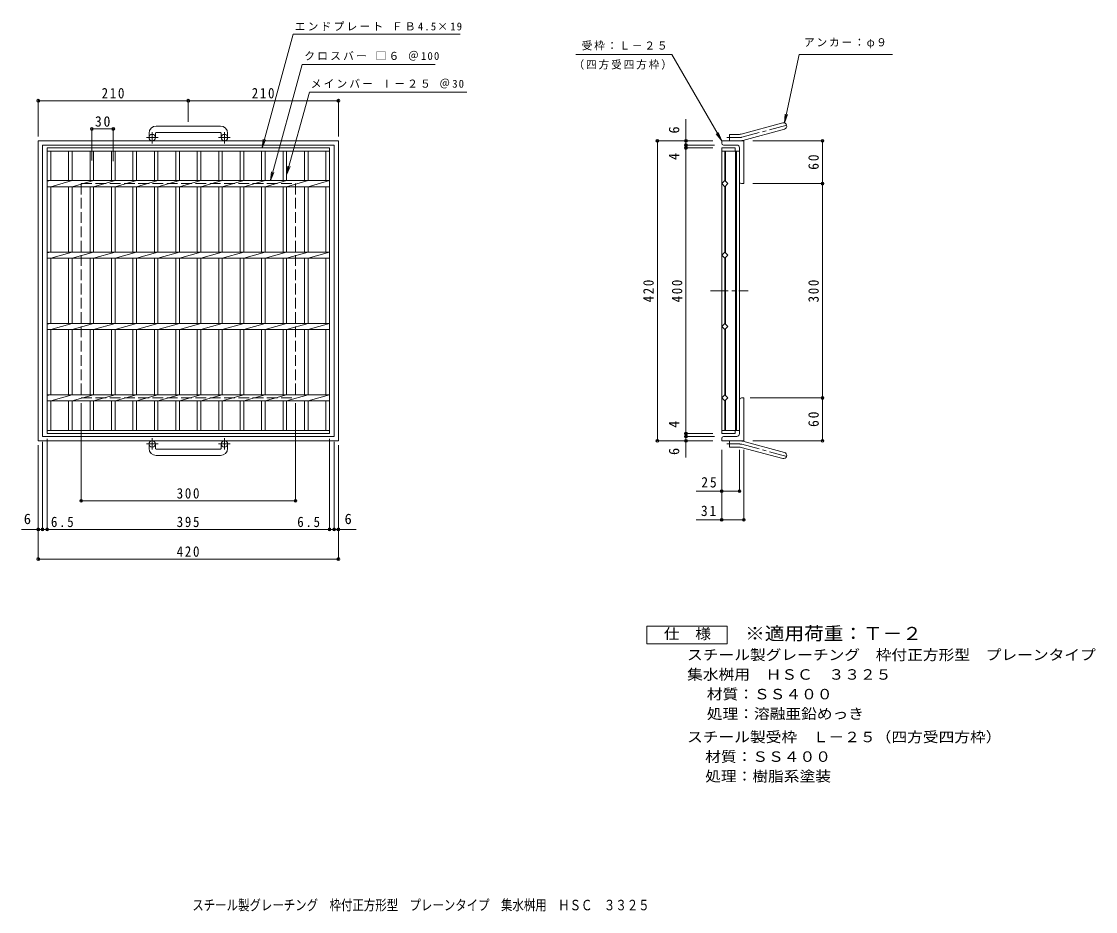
# Model space of a CAD drawing. Units: millimetres at full size, sheet at 1:5. Extents: x -671 to 832, y -681 to 565.
import ezdxf
from ezdxf.enums import TextEntityAlignment as Align

# ---------------------------------------------------------------- set-up
doc = ezdxf.new("R2010")
doc.units = ezdxf.units.MM
doc.header["$LTSCALE"] = 5
doc.header["$PDMODE"] = 32
doc.header["$PDSIZE"] = 4
doc.linetypes.add('CHAIN1', pattern=[8, 5, -1, 1, -1])
doc.linetypes.add('DASHED3', pattern=[4, 3, -1])
for name, color, linetype, lineweight in [('B-1', 2, 'Continuous', 9), ('B-2', 3, 'Continuous', 9), ('B-4', 7, 'Continuous', 9), ('F-4_F-4ﾚｲﾔ', 2, 'Continuous', 9)]:
    doc.layers.add(name, color=color, linetype=linetype, lineweight=lineweight)
doc.layers.add('F-0_F-0ﾚｲﾔ', color=2, linetype='Continuous')
doc.layers.add('F-5_F-5ﾚｲﾔ', color=3, linetype='Continuous')
doc.styles.add('ＭＳ ゴシック', font='')
doc.styles.get('ＭＳ ゴシック').set_extended_font_data('MS Gothic')

msp = doc.modelspace()

# ---------------------------------------------------------------- linework, layer by layer
at = {"layer": 'B-1'}
for p, q in [((336.346, 407.075), (394.537, 422.667)), ((-492.163, 408.367), (-492.163, 402.267)), ((-483.163, 408.367), (-483.163, 402.267)), ((-392.163, 418.367), (-482.163, 418.367)), ((-482.163, 409.367), (-392.163, 409.367)), ((-391.163, 408.367), (-391.163, 402.267)), ((-382.163, 408.367), (-382.163, 402.267)), ((320.201, 397.768), (320.201, 406.768)), ((334.016, 406.768), (320.201, 406.768)), ((338.675, 398.381), (396.866, 413.973)), ((-647.163, 397.767), (-227.163, 397.767)), ((-641.163, 391.767), (-641.163, -16.233)), ((-641.163, 391.767), (-233.163, 391.767)), ((-233.163, 391.767), (-233.163, -16.233)), ((-227.163, 397.767), (-227.163, -22.233)), ((309.201, 394.268), (309.201, 397.768)), ((340.201, 397.768), (309.201, 397.768)), ((330.201, 391.768), (311.701, 391.768)), ((340.201, 397.768), (340.201, 337.768)), ((334.201, 387.768), (334.201, 340.268)), ((336.701, 337.768), (340.201, 337.768)), ((334.201, -12.232), (334.201, 35.268)), ((336.701, 37.768), (340.201, 37.768)), ((340.201, 37.768), (340.201, -22.232)), ((-641.163, -16.233), (-233.163, -16.233)), ((-492.163, -32.833), (-492.163, -26.733)), ((-483.163, -32.833), (-483.163, -26.733)), ((-391.163, -32.833), (-391.163, -26.733)), ((-382.163, -32.833), (-382.163, -26.733)), ((309.201, -18.732), (309.201, -22.232)), ((340.201, -22.232), (309.201, -22.232)), ((330.201, -16.232), (311.701, -16.232)), ((320.201, -22.232), (320.201, -31.232)), ((338.675, -22.846), (396.866, -38.438)), ((-482.163, -33.833), (-392.163, -33.833)), ((-392.163, -42.833), (-482.163, -42.833)), ((334.016, -31.232), (320.201, -31.232)), ((336.346, -31.539), (394.537, -47.131))]:
    msp.add_line(p, q, dxfattribs=at)
at = {"layer": 'B-1', "linetype": 'CHAIN1'}
for p, q in [((-487.663, 394.16), (-487.663, 409.757)), ((-386.663, 394.16), (-386.663, 409.757)), ((337.51, 402.728), (402.677, 420.189)), ((-479.5, 402.267), (-495.907, 402.267)), ((-378.5, 402.267), (-394.907, 402.267)), ((334.016, 402.268), (316.396, 402.268)), ((-479.5, -26.733), (-495.907, -26.733)), ((-487.663, -18.625), (-487.663, -34.223)), ((-378.5, -26.733), (-394.907, -26.733)), ((-386.663, -18.625), (-386.663, -34.223)), ((334.016, -26.732), (316.396, -26.732)), ((337.51, -27.192), (402.677, -44.653))]:
    msp.add_line(p, q, dxfattribs=at)
at = {"layer": 'B-1', "linetype": 'DASHED3'}
for p, q in [((-587.163, 337.767), (-587.163, 37.766)), ((-587.163, 337.767), (-287.163, 337.767)), ((-287.163, 337.767), (-287.163, 37.766)), ((-587.163, 37.766), (-287.163, 37.766))]:
    msp.add_line(p, q, dxfattribs=at)
at = {"layer": 'B-1'}
msp.add_lwpolyline([(-647.163, 397.767), (-647.163, -22.233), (-227.163, -22.233)], dxfattribs=at)
for centre in [(-487.663, 402.267), (-386.663, 402.267), (-487.663, -26.733), (-386.663, -26.733)]:
    msp.add_circle(centre, 4.5, dxfattribs=at)
for centre, radius, start, end in [((395.701, 418.32), 4.5, 285.00014, 104.99991), ((-482.163, 408.367), 10, 90, 180), ((-482.163, 408.367), 1, 90, 180), ((-392.163, 408.367), 10, 0, 90), ((-392.163, 408.367), 1, 0, 90), ((334.016, 415.768), 9, 270, 285.00002), ((311.701, 394.268), 2.5, 180, 270), ((330.201, 387.768), 4, 0, 90), ((334.016, 415.768), 18, 270, 285), ((336.701, 340.268), 2.5, 180, 270), ((336.701, 35.268), 2.5, 90, 180), ((330.201, -12.232), 4, 270, 0), ((311.701, -18.732), 2.5, 90, 180), ((334.016, -40.232), 18, 75, 90), ((-482.163, -32.833), 10, 180, 270), ((-482.163, -32.833), 1, 180, 270), ((-392.163, -32.833), 10, 270, 0), ((-392.163, -32.833), 1, 270, 0), ((334.016, -40.232), 9, 74.99998, 90), ((395.701, -42.784), 4.5, 255.00009, 74.99986)]:
    msp.add_arc(centre, radius, start, end, dxfattribs=at)
at = {"layer": 'B-1', "linetype": 'CHAIN1'}
for centre, start, end in [((334.016, 415.768), 270, 284.99995), ((334.016, -40.232), 75.00005, 90)]:
    msp.add_arc(centre, 13.5, start, end, dxfattribs=at)
at = {"layer": 'B-2'}
for p, q in [((-634.663, -12.232), (-634.663, 387.767)), ((-634.663, 387.767), (-239.663, 387.767)), ((-634.663, 383.268), (-239.663, 383.268)), ((-629.663, 342.007), (-629.663, 383.268)), ((-604.662, 383.268), (-604.662, 342.007)), ((-599.663, 383.268), (-599.663, 342.007)), ((-574.663, 383.268), (-574.663, 342.007)), ((-569.662, 383.268), (-569.662, 342.007)), ((-544.663, 383.268), (-544.663, 342.007)), ((-539.663, 383.268), (-539.663, 342.007)), ((-514.662, 383.268), (-514.662, 342.007)), ((-509.663, 383.268), (-509.663, 342.007)), ((-484.663, 383.268), (-484.663, 342.007)), ((-479.662, 383.268), (-479.662, 342.007)), ((-454.662, 383.268), (-454.662, 342.007)), ((-449.663, 383.268), (-449.663, 342.007)), ((-424.662, 383.268), (-424.662, 342.007)), ((-419.663, 383.268), (-419.663, 342.007)), ((-394.663, 383.268), (-394.663, 342.007)), ((-389.663, 383.268), (-389.663, 342.007)), ((-364.663, 383.268), (-364.663, 342.007)), ((-359.663, 383.268), (-359.663, 342.007)), ((-334.663, 383.268), (-334.663, 342.007)), ((-329.663, 383.268), (-329.663, 342.007)), ((-304.663, 383.268), (-304.663, 342.007)), ((-299.662, 383.268), (-299.662, 342.007)), ((-274.663, 383.268), (-274.663, 342.007)), ((-269.663, 383.268), (-269.663, 342.007)), ((-244.663, 383.268), (-244.663, 342.007)), ((-239.663, 387.767), (-239.663, -12.232)), ((309.201, 387.768), (328.201, 387.768)), ((309.201, 387.768), (309.201, -12.232)), ((309.201, 383.268), (334.201, 383.268)), ((313.701, 383.268), (313.701, 341.753)), ((314.701, 383.268), (314.701, 340.753)), ((328.201, 383.268), (328.201, 387.768)), ((328.701, 383.268), (328.701, -7.732)), ((329.701, 383.268), (329.701, -7.732)), ((334.201, 383.268), (334.201, -7.732)), ((-629.663, 342.007), (-634.663, 341.007)), ((-634.663, 342.007), (-239.663, 342.007)), ((-634.663, 333.528), (-239.663, 333.528)), ((-599.663, 342.007), (-629.663, 333.528)), ((-629.663, 242.007), (-629.663, 333.528)), ((-604.662, 333.528), (-604.662, 242.007)), ((-569.662, 342.007), (-599.663, 333.528)), ((-599.663, 333.528), (-599.663, 242.007)), ((-574.663, 333.528), (-574.663, 242.007)), ((-539.663, 342.007), (-569.662, 333.528)), ((-569.662, 333.528), (-569.662, 242.007)), ((-544.663, 333.528), (-544.663, 242.007)), ((-509.663, 342.007), (-539.663, 333.528)), ((-539.663, 333.528), (-539.663, 242.007)), ((-514.662, 333.528), (-514.662, 242.007)), ((-479.662, 342.007), (-509.663, 333.528)), ((-509.663, 333.528), (-509.663, 242.007)), ((-484.663, 333.528), (-484.663, 242.007)), ((-449.663, 342.007), (-479.662, 333.528)), ((-479.662, 333.528), (-479.662, 242.007)), ((-454.662, 333.528), (-454.662, 242.007)), ((-419.663, 342.007), (-449.663, 333.528)), ((-449.663, 333.528), (-449.663, 242.007)), ((-424.662, 333.528), (-424.662, 242.007)), ((-389.662, 342.007), (-419.663, 333.528)), ((-419.663, 333.528), (-419.663, 242.007)), ((-394.663, 333.528), (-394.663, 242.007)), ((-359.663, 342.007), (-389.663, 333.528)), ((-389.663, 333.528), (-389.663, 242.007)), ((-364.663, 333.528), (-364.663, 242.007)), ((-329.663, 342.007), (-359.663, 333.528)), ((-359.663, 333.528), (-359.663, 242.007)), ((-334.663, 333.528), (-334.663, 242.007)), ((-299.662, 342.007), (-329.663, 333.528)), ((-329.663, 333.528), (-329.663, 242.007)), ((-304.663, 333.528), (-304.663, 242.007)), ((-269.663, 342.007), (-299.662, 333.528)), ((-299.662, 333.528), (-299.662, 242.007)), ((-274.663, 333.528), (-274.663, 242.007)), ((-239.663, 342.007), (-269.663, 333.528)), ((-269.663, 333.528), (-269.663, 242.007)), ((-244.663, 333.528), (-244.663, 242.007)), ((313.701, 333.782), (313.701, 241.753)), ((314.701, 334.783), (314.701, 240.753)), ((-629.663, 242.007), (-634.663, 241.007)), ((-634.663, 242.007), (-239.663, 242.007)), ((-599.663, 242.007), (-629.663, 233.528)), ((-569.662, 242.007), (-599.663, 233.528)), ((-539.663, 242.007), (-569.662, 233.528)), ((-509.663, 242.007), (-539.663, 233.528)), ((-479.662, 242.007), (-509.663, 233.528)), ((-449.663, 242.007), (-479.662, 233.528)), ((-419.663, 242.007), (-449.663, 233.528)), ((-389.662, 242.007), (-419.663, 233.528)), ((-359.663, 242.007), (-389.663, 233.528)), ((-329.663, 242.007), (-359.663, 233.528)), ((-299.662, 242.007), (-329.663, 233.528)), ((-269.663, 242.007), (-299.662, 233.528)), ((-239.663, 242.007), (-269.663, 233.528)), ((-634.663, 233.528), (-239.663, 233.528)), ((-629.663, 142.007), (-629.663, 233.528)), ((-604.662, 233.528), (-604.662, 142.007)), ((-599.663, 233.528), (-599.663, 142.007)), ((-574.663, 233.528), (-574.663, 142.007)), ((-569.662, 233.528), (-569.662, 142.007)), ((-544.663, 233.528), (-544.663, 142.007)), ((-539.663, 233.528), (-539.663, 142.007)), ((-514.662, 233.528), (-514.662, 142.007)), ((-509.663, 233.528), (-509.663, 142.007)), ((-484.663, 233.528), (-484.663, 142.007)), ((-479.662, 233.528), (-479.662, 142.007)), ((-454.662, 233.528), (-454.662, 142.007)), ((-449.663, 233.528), (-449.663, 142.007)), ((-424.662, 233.528), (-424.662, 142.007)), ((-419.663, 233.528), (-419.663, 142.007)), ((-394.663, 233.528), (-394.663, 142.007)), ((-389.663, 233.528), (-389.663, 142.007)), ((-364.663, 233.528), (-364.663, 142.007)), ((-359.663, 233.528), (-359.663, 142.007)), ((-334.663, 233.528), (-334.663, 142.007)), ((-329.663, 233.528), (-329.663, 142.007)), ((-304.663, 233.528), (-304.663, 142.007)), ((-299.662, 233.528), (-299.662, 142.007)), ((-274.663, 233.528), (-274.663, 142.007)), ((-269.663, 233.528), (-269.663, 142.007)), ((-244.663, 233.528), (-244.663, 142.007)), ((313.701, 233.782), (313.701, 141.753)), ((314.701, 234.782), (314.701, 140.753)), ((-629.663, 142.007), (-634.663, 141.007)), ((-634.663, 142.007), (-239.663, 142.007)), ((-599.663, 142.007), (-629.663, 133.528)), ((-569.662, 142.007), (-599.663, 133.528)), ((-539.663, 142.007), (-569.662, 133.528)), ((-509.663, 142.007), (-539.663, 133.528)), ((-479.662, 142.007), (-509.663, 133.528)), ((-449.663, 142.007), (-479.662, 133.528)), ((-419.663, 142.007), (-449.663, 133.528)), ((-389.662, 142.007), (-419.663, 133.528)), ((-359.663, 142.007), (-389.663, 133.528)), ((-329.663, 142.007), (-359.663, 133.528)), ((-299.662, 142.007), (-329.663, 133.528)), ((-269.663, 142.007), (-299.662, 133.528)), ((-239.663, 142.007), (-269.663, 133.528)), ((-634.663, 133.528), (-239.663, 133.528)), ((-629.663, 42.007), (-629.663, 133.528)), ((-604.662, 133.528), (-604.662, 42.007)), ((-599.663, 133.528), (-599.663, 42.007)), ((-574.663, 133.528), (-574.663, 42.007)), ((-569.662, 133.528), (-569.662, 42.007)), ((-544.663, 133.528), (-544.663, 42.007)), ((-539.663, 133.528), (-539.663, 42.007)), ((-514.662, 133.528), (-514.662, 42.007)), ((-509.663, 133.528), (-509.663, 42.007)), ((-484.663, 133.528), (-484.663, 42.007)), ((-479.662, 133.528), (-479.662, 42.007)), ((-454.662, 133.528), (-454.662, 42.007)), ((-449.663, 133.528), (-449.663, 42.007)), ((-424.662, 133.528), (-424.662, 42.007)), ((-419.663, 133.528), (-419.663, 42.007)), ((-394.663, 133.528), (-394.663, 42.007)), ((-389.663, 133.528), (-389.663, 42.007)), ((-364.663, 133.528), (-364.663, 42.007)), ((-359.663, 133.528), (-359.663, 42.007)), ((-334.663, 133.528), (-334.663, 42.007)), ((-329.663, 133.528), (-329.663, 42.007)), ((-304.663, 133.528), (-304.663, 42.007)), ((-299.662, 133.528), (-299.662, 42.007)), ((-274.663, 133.528), (-274.663, 42.007)), ((-269.663, 133.528), (-269.663, 42.007)), ((-244.663, 133.528), (-244.663, 42.007)), ((313.701, 133.782), (313.701, 41.753)), ((314.701, 134.782), (314.701, 40.753)), ((-629.663, 42.007), (-634.663, 41.007)), ((-634.663, 42.007), (-239.663, 42.007)), ((-634.663, 33.527), (-239.663, 33.527)), ((-599.663, 42.007), (-629.663, 33.527)), ((-629.663, -7.732), (-629.663, 33.527)), ((-604.662, 33.527), (-604.662, -7.732)), ((-569.662, 42.007), (-599.663, 33.527)), ((-599.663, 33.527), (-599.663, -7.732)), ((-574.663, 33.527), (-574.663, -7.732)), ((-539.663, 42.007), (-569.662, 33.527)), ((-569.662, 33.527), (-569.662, -7.732)), ((-544.663, 33.527), (-544.663, -7.732)), ((-509.663, 42.007), (-539.663, 33.527)), ((-539.663, 33.527), (-539.663, -7.732)), ((-514.662, 33.527), (-514.662, -7.732)), ((-479.662, 42.007), (-509.663, 33.527)), ((-509.663, 33.527), (-509.663, -7.732)), ((-484.663, 33.527), (-484.663, -7.732)), ((-449.663, 42.007), (-479.662, 33.527)), ((-479.662, 33.527), (-479.662, -7.732)), ((-454.662, 33.527), (-454.662, -7.732)), ((-419.663, 42.007), (-449.663, 33.527)), ((-449.663, 33.527), (-449.663, -7.732)), ((-424.662, 33.527), (-424.662, -7.732)), ((-389.662, 42.007), (-419.663, 33.527)), ((-419.663, 33.527), (-419.663, -7.732)), ((-394.663, 33.527), (-394.663, -7.732)), ((-359.663, 42.007), (-389.663, 33.527)), ((-389.663, 33.527), (-389.663, -7.732)), ((-364.663, 33.527), (-364.663, -7.732)), ((-329.663, 42.007), (-359.663, 33.527)), ((-359.663, 33.527), (-359.663, -7.732)), ((-334.663, 33.527), (-334.663, -7.732)), ((-299.662, 42.007), (-329.663, 33.527)), ((-329.663, 33.527), (-329.663, -7.732)), ((-304.663, 33.527), (-304.663, -7.732)), ((-269.663, 42.007), (-299.662, 33.527)), ((-299.662, 33.527), (-299.662, -7.732)), ((-274.663, 33.527), (-274.663, -7.732)), ((-239.663, 42.007), (-269.663, 33.527)), ((-269.663, 33.527), (-269.663, -7.732)), ((-244.663, 33.527), (-244.663, -7.732)), ((313.701, 33.782), (313.701, -7.732)), ((314.701, 34.782), (314.701, -7.732)), ((-239.663, -7.732), (-634.663, -7.732)), ((-239.663, -12.232), (-634.663, -12.232)), ((309.201, -7.732), (334.201, -7.732)), ((309.201, -12.232), (328.201, -12.232)), ((328.201, -7.732), (328.201, -12.232))]:
    msp.add_line(p, q, dxfattribs=at)
at = {"layer": 'B-2', "linetype": 'CHAIN1'}
msp.add_line((293.322, 187.768), (346.079, 187.768), dxfattribs=at)
at = {"layer": 'B-2'}
for points in [[(317.687, 337.767), (313.444, 333.525), (309.201, 337.767), (313.444, 342.01)], [(317.687, 237.768), (313.444, 233.525), (309.201, 237.768), (313.444, 242.01)], [(317.687, 137.768), (313.444, 133.525), (309.201, 137.768), (313.444, 142.01)], [(317.687, 37.768), (313.444, 33.525), (309.201, 37.768), (313.444, 42.01)]]:
    msp.add_lwpolyline(points, close=True, dxfattribs=at)
at = {"layer": 'B-4'}
for p, q in [((-333.984, 387.767), (-290.395, 546.97)), ((-290.395, 546.97), (-56.576, 546.97)), ((104.942, 518.367), (239.573, 518.367)), ((309.201, 397.768), (239.573, 518.367)), ((396.866, 422.667), (417.723, 518.367)), ((417.723, 518.367), (548.295, 518.367)), ((-647.163, 403.767), (-647.163, 455.419)), ((-647.163, 453.919), (-437.163, 453.919)), ((-437.163, 424.367), (-437.163, 455.419)), ((-437.163, 453.919), (-227.163, 453.919)), ((-227.163, 403.767), (-227.163, 455.419)), ((259.201, 387.768), (259.201, 427.8)), ((396.866, 422.667), (397.911, 435.123)), ((396.866, 422.667), (401.099, 434.428)), ((-572.162, 370.217), (-572.162, 415.853)), ((-572.162, 414.353), (-542.163, 414.353)), ((-542.163, 369.41), (-542.163, 415.853)), ((309.201, 397.768), (301.592, 407.685)), ((309.201, 397.768), (304.418, 409.316)), ((-333.984, 387.767), (-332.352, 400.16)), ((-333.984, 387.767), (-329.2, 399.316)), ((296.701, 397.768), (217.701, 397.768)), ((219.201, -22.232), (219.201, 397.768)), ((299.201, 391.768), (257.701, 391.768)), ((352.701, 397.768), (451.701, 397.768)), ((450.201, 337.768), (450.201, 397.768)), ((296.701, 387.768), (257.701, 387.768)), ((259.201, -12.232), (259.201, 387.768)), ((-299.662, 350.026), (-298.031, 362.419)), ((-299.662, 350.026), (-294.879, 361.575)), ((-322.279, 342.007), (-320.647, 354.4)), ((-322.279, 342.007), (-317.495, 353.556)), ((352.701, 337.768), (451.701, 337.768)), ((450.201, 37.768), (450.201, 337.768)), ((-587.163, 30.266), (-587.163, -107.815)), ((-287.163, 30.266), (-287.163, -107.815)), ((349.201, 37.768), (451.701, 37.768)), ((450.201, -22.232), (450.201, 37.768)), ((296.701, -12.232), (257.701, -12.232)), ((259.201, -45.712), (259.201, -12.232)), ((-647.163, -28.233), (-647.163, -189.295)), ((-641.163, -23.733), (-641.163, -147.761)), ((-634.663, -19.732), (-634.663, -147.761)), ((-239.663, -19.732), (-239.663, -147.761)), ((-233.163, -23.733), (-233.163, -147.761)), ((-227.163, -28.233), (-227.163, -189.295)), ((296.701, -22.232), (217.701, -22.232)), ((299.201, -16.232), (257.701, -16.232)), ((352.701, -22.232), (451.701, -22.232)), ((309.201, -34.732), (309.201, -134.333)), ((334.201, -34.732), (334.201, -94.333)), ((340.201, -34.732), (340.201, -134.333)), ((273.653, -92.833), (334.201, -92.833)), ((-587.163, -106.315), (-287.163, -106.315)), ((273.653, -132.833), (340.201, -132.833)), ((-670.633, -146.261), (-202.413, -146.261)), ((-647.163, -153.761), (-647.163, -147.761)), ((-227.163, -153.761), (-227.163, -147.761)), ((-647.163, -187.795), (-227.163, -187.795))]:
    msp.add_line(p, q, dxfattribs=at)
for points in [[(-322.279, 342.007), (-277.74, 504.787), (-91.513, 504.787)], [(-299.662, 350.026), (-267.44, 465.932), (-47.395, 465.932)]]:
    msp.add_lwpolyline(points, dxfattribs=at)
for p in [(-647.163, 453.919), (-437.163, 453.919), (-227.163, 453.919), (-572.162, 414.353), (-542.163, 414.353), (219.201, 397.768), (259.201, 397.768), (259.201, 391.768), (450.201, 397.768), (259.201, 387.768), (450.201, 337.768), (450.201, 37.768), (259.201, -12.232), (259.201, -16.232), (219.201, -22.232), (259.201, -22.232), (450.201, -22.232), (-587.163, -106.315), (-287.163, -106.315), (309.201, -92.833), (334.201, -92.833), (309.201, -132.833), (340.201, -132.833), (-647.163, -146.261), (-641.163, -146.261), (-634.663, -146.261), (-239.663, -146.261), (-233.163, -146.261), (-227.163, -146.261), (-647.163, -187.795), (-227.163, -187.795)]:
    msp.add_point(p, dxfattribs=at)
at = {"layer": 'F-4_F-4ﾚｲﾔ'}
msp.add_lwpolyline([(204.523, -306.69), (204.523, -281.689), (317.023, -281.689), (317.023, -306.69)], close=True, dxfattribs=at)

# ---------------------------------------------------------------- texts
at = {"layer": 'B-4', "color": 2, "style": 'ＭＳ ゴシック'}
for s, p in [('6', (254.201, 407.928)), ('4', (254.201, 370.747)), ('4', (254.201, -4.083)), ('6', (254.201, -42.157))]:
    msp.add_text(s, height=14.66, rotation=90, dxfattribs=at).set_placement(p, align=Align.BOTTOM_LEFT)
for p in [(-667.321, -143.261), (-218.495, -143.261)]:
    msp.add_text('6', height=14.66, dxfattribs=at).set_placement(p, align=Align.BOTTOM_LEFT)
at = {"layer": 'B-4', "char_height": 11, "attachment_point": 7, "style": 'ＭＳ ゴシック'}
for s, insert in [('\\T1.21;エンドプレート\\~ＦＢ4.5×19', (-288.393, 551.698)), ('\\T1.17;アンカー：φ９', (424.258, 527.054)), ('\\T1.17;受枠：Ｌ－２５', (113.208, 524.221)), ('\\T1.21;クロスバー\\~□６\\~＠100', (-274.932, 509.955)), ('\\T1.17;（四方受四方枠）', (101.793, 497.359)), ('\\T1.2;メインバー\\~Ⅰ－２５\\~＠30', (-265.874, 471.06))]:
    msp.add_mtext(s, dxfattribs=dict(at, insert=insert))
at = {"layer": 'B-4', "color": 2, "char_height": 14.66, "attachment_point": 7, "style": 'ＭＳ ゴシック'}
for s, insert in [('\\T1.27;\\W0.9;210', (-558.413, 456.919)), ('\\T1.27;\\W0.9;210', (-348.413, 456.919)), ('\\T1.27;\\W0.95;30', (-567.788, 417.353)), ('\\T1.27;\\W0.95;25', (280.655, -87.833)), ('\\T1.27;\\W0.9;300', (-453.413, -103.315)), ('\\T1.27;\\W0.95;31', (280.136, -127.833)), ('\\T1.27;\\W0.9;6.5', (-629.398, -143.261)), ('\\T1.27;\\W0.9;395', (-453.413, -143.261)), ('\\T1.27;\\W0.9;6.5', (-284.694, -143.261)), ('\\T1.27;\\W0.9;420', (-453.413, -184.795))]:
    msp.add_mtext(s, dxfattribs=dict(at, insert=insert))
at = {"layer": 'B-4', "color": 2, "char_height": 14.66, "attachment_point": 7, "rotation": 90, "style": 'ＭＳ ゴシック'}
for s, insert in [('\\T1.27;\\W0.95;60', (445.201, 357.143)), ('\\T1.27;\\W0.9;420', (214.201, 171.518)), ('\\T1.27;\\W0.9;400', (254.201, 171.518)), ('\\T1.27;\\W0.9;300', (445.201, 171.518)), ('\\T1.27;\\W0.95;60', (445.201, -2.857))]:
    msp.add_mtext(s, dxfattribs=dict(at, insert=insert))
at = {"layer": 'F-0_F-0ﾚｲﾔ', "style": 'ＭＳ ゴシック', "width": 0.8}
msp.add_text('スチール製グレーチング\u3000枠付正方形型\u3000プレーンタイプ\u3000集水桝用\u3000ＨＳＣ\u3000３３２５', height=14.66, dxfattribs=at).set_placement((-431.537, -683.985), align=Align.BOTTOM_LEFT)
at = {"layer": 'F-4_F-4ﾚｲﾔ', "style": 'ＭＳ ゴシック', "width": 1.1}
for s, p in [('仕\u3000様', (228.273, -304.189)), ('スチール製グレーチング\u3000枠付正方形型\u3000プレーンタイプ', (260.773, -333.65)), ('集水桝用\u3000ＨＳＣ\u3000３３２５', (260.773, -361.15)), ('材質：ＳＳ４００', (288.379, -388.649)), ('処理：溶融亜鉛めっき', (288.379, -416.149)), ('スチール製受枠\u3000Ｌ－２５（四方受四方枠）', (260.773, -448.65)), ('材質：ＳＳ４００', (286.13, -476.15)), ('処理：樹脂系塗装', (286.13, -503.65))]:
    msp.add_text(s, height=14.66, dxfattribs=at).set_placement(p, align=Align.BOTTOM_LEFT)
at = {"layer": 'F-5_F-5ﾚｲﾔ', "style": 'ＭＳ ゴシック', "width": 1.1}
msp.add_text('※適用荷重：Ｔ－２', height=18.33, dxfattribs=at).set_placement((342.023, -306.69), align=Align.BOTTOM_LEFT)

doc.saveas('drawing.dxf')
